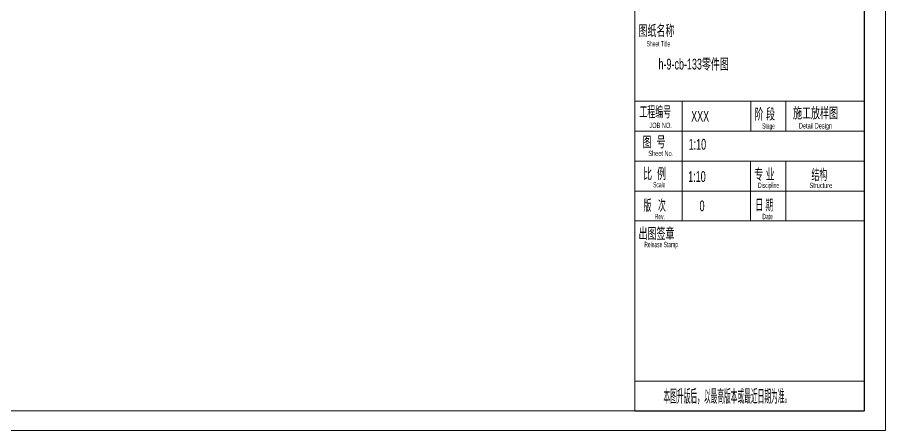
# Model space of a CAD drawing. Header units: millimetres. Extents: x 24 to 5990, y 50 to 4250.
# Drawn here: x 3945 to 5990, y 50 to 1024 of the extents above; entities that cross this region are included whole.
import ezdxf

# ---------------------------------------------------------------- set-up
doc = ezdxf.new("R2010")
doc.units = ezdxf.units.MM
doc.linetypes.add('XKITLINE00', pattern=[0])
doc.layers.add('DrawingSheet', color=5, linetype='Continuous', lineweight=0)
doc.layers.add('OtherObjectType', color=1, linetype='Continuous', lineweight=0)
doc.styles.add('$TD_AUDIT_GENERATED_(CE)', font='ARIAL.TTF')

# ---------------------------------------------------------------- blocks, each defined once
blk = doc.blocks.new('*A3')
at = {"layer": 'DrawingSheet', "color": 5, "linetype": 'XKITLINE00', "lineweight": 0}
for p, q in [((5990, 50), (5990, 4250)), ((50, 50), (5990, 50))]:
    blk.add_line(p, q, dxfattribs=at)
blk = doc.blocks.new('*A5')
at = {"layer": 'OtherObjectType', "color": 7, "linetype": 'XKITLINE00', "lineweight": 0}
for p, q in [((5990, 50), (5990, 4250)), ((5399, 4203), (5399, 96)), ((5939.7, 4203), (5939.7, 96)), ((5940.3, 4203.5), (5940.3, 96.5)), ((5399, 826.5), (5939.7, 826.5)), ((5511, 826), (5511, 544)), ((5672.4, 826.5), (5672.4, 755.9)), ((5755.1, 826.5), (5755.1, 755.9)), ((5399, 755.9), (5939.7, 755.9)), ((5399, 685.2), (5939.7, 685.2)), ((5672, 685), (5672, 544)), ((5755, 685), (5755, 544)), ((5399, 614.6), (5939.7, 614.6)), ((5399, 544), (5939.7, 544)), ((5399, 166.6), (5939.7, 166.6)), ((5940.3, 96.5), (180, 96.5)), ((5399, 96), (5939.7, 96)), ((50, 50), (5990, 50))]:
    blk.add_line(p, q, dxfattribs=at)
at = {"layer": 'OtherObjectType', "color": 7, "style": '$TD_AUDIT_GENERATED_(CE)'}
for s, height, width, p in [('\\M+5CDBC\\M+5D6BD\\M+5C3FB\\M+5B3C6', 25.427, 0.595, (5407.9, 980.1)), ('Sheet Title', 12.713, 0.522006, (5427, 955.3)), ('h-9-cb-133\\M+5C1E3\\M+5BCFE\\M+5CDBC', 25.427, 0.595, (5455, 901)), ('\\M+5B9A4\\M+5B3CC\\M+5B1E0\\M+5BAC5', 25.427, 0.522006, (5410, 788.8)), ('XXX', 25.43, 0.595, (5532, 778)), ('\\M+5BDD7 \\M+5B6CE', 25.427, 0.595, (5681.2, 783.4)), ('\\M+5CAA9\\M+5B9A4\\M+5B7C5\\M+5D1F9\\M+5CDBC', 25.427, 0.595, (5771.9, 786.1)), ('JOB NO.', 12.71, 0.595, (5433.6, 763)), ('Stage', 12.71, 0.522006, (5699.1, 761.5)), ('Detail Design', 12.713, 0.595, (5785.6, 761.9)), ('\\M+5CDBC  \\M+5BAC5', 25.427, 0.595, (5417.4, 717.8)), ('1:10', 25.43, 0.595, (5526, 712)), ('Sheet No.', 12.71, 0.595, (5431, 697)), ('\\M+5B1C8  \\M+5C0FD', 25.427, 0.595, (5418.7, 643)), ('1:10', 25.43, 0.595, (5525, 636)), ('\\M+5D7A8 \\M+5D2B5', 25.427, 0.595, (5680.4, 641.4)), ('\\M+5BDE1\\M+5B9B9', 25.427, 0.522006, (5815.3, 640.6)), ('Scale', 12.71, 0.522006, (5442.3, 623.2)), ('Discipline', 12.71, 0.522006, (5689.5, 621.6)), ('Structure', 12.71, 0.595, (5810.7, 621.6)), ('\\M+5B0E6   \\M+5B4CE', 25.427, 0.522006, (5419.8, 568.4)), ('\\M+5C8D5 \\M+5C6DA', 25.427, 0.522006, (5683.2, 569.5)), ('0', 25.4, 0.595, (5551.7, 567)), ('Rev.', 12.71, 0.522006, (5446.2, 548.1)), ('Date', 12.71, 0.522006, (5699.7, 548.2)), ('\\M+5B3F6\\M+5CDBC\\M+5C7A9\\M+5D5C2', 25.427, 0.595, (5407.9, 502)), ('Release Stamp', 12.713, 0.522006, (5421.6, 482.2)), ('\\M+5B1BE\\M+5CDBC\\M+5C9FD\\M+5B0E6\\M+5BAF3\\M+5A3AC\\M+5D2D4\\M+5D7EE\\M+5B8DF\\M+5B0E6\\M+5B1BE\\M+5BBF2\\M+5D7EE\\M+5BDFC\\M+5C8D5\\M+5C6DA\\M+5CEAA\\M+5D7BC\\M+5A1A3', 30, 0.37715, (5466.7, 116.5))]:
    blk.add_text(s, height=height, dxfattribs=dict(at, width=width)).set_placement(p)

msp = doc.modelspace()

# ---------------------------------------------------------------- block references
at = {"lineweight": 0}
for name in ['*A3', '*A5']:
    msp.add_blockref(name, (0, 0), dxfattribs=at)

doc.saveas('drawing.dxf')
